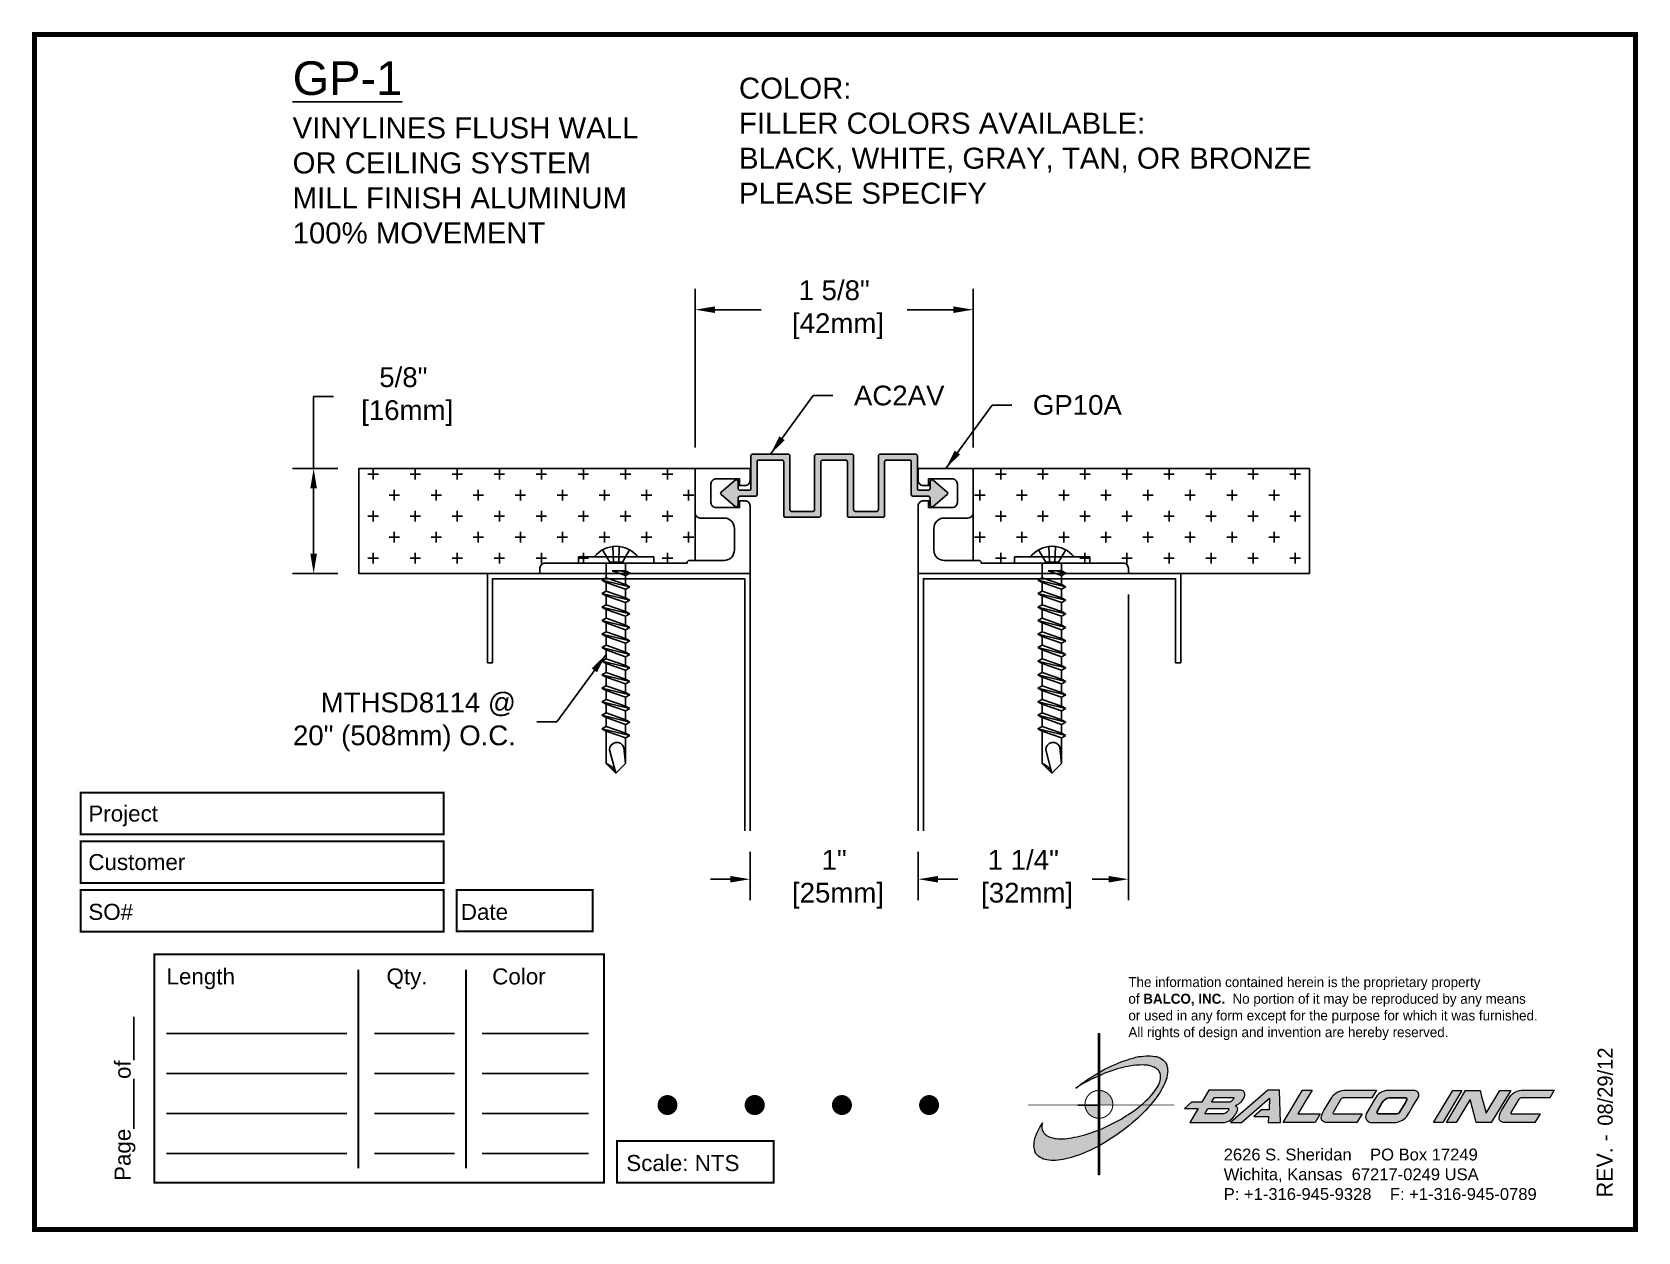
# Paper-space layout 'Layout 1' of a CAD drawing. Header units: inches. Extents: x 0 to 10, y 0 to 7.5.
# The model-space entities are those that its viewports show. They can reach past a viewport. Long polylines and large blocks are cut down to what shows.
import ezdxf

# ---------------------------------------------------------------- set-up
doc = ezdxf.new("R2010")
doc.units = ezdxf.units.IN
doc.header["$MEASUREMENT"] = 0
doc.linetypes.add('HIDDEN2', pattern=[0.1875, 0.125, -0.0625])
for name, color, linetype in [('Anchors', 4, 'Continuous'), ('Border', 7, 'Continuous'), ('Conditions', 1, 'Continuous'), ('Dimensions', 3, 'Continuous'), ('Fillers', 2, 'Continuous'), ('Metals', 7, 'Continuous'), ('Text', 2, 'Continuous')]:
    doc.layers.add(name, color=color, linetype=linetype)
doc.styles.add('ARIAL', font='arial.ttf')
doc.styles.add('Copyright', font='ERASDEMI.TTF')
doc.dimstyles.new('ARIAL', dxfattribs={"dimtxt": 0.1175, "dimasz": 0.1175, "dimexe": 0.125, "dimexo": 0.125, "dimgap": 0.125, "dimtad": 0, "dimtih": 1, "dimtoh": 1, "dimdec": 4, "dimzin": 0, "dimdsep": 46, "dimlunit": 4, "dimtxsty": 'ARIAL', "dimcen": 0.09, "dimadec": 0, "dimazin": 0, "dimtfac": 1, "dimtdec": 4, "dimtofl": 0, "dimtmove": 0, "dimatfit": 3, "dimfxl": 0, "dimfrac": 2, "dimtolj": 1, "dimtzin": 0, "dimarcsym": 0})

# ---------------------------------------------------------------- blocks, each defined once
blk = doc.blocks.new('ACADlogo')
h = blk.add_hatch(color=256)
h.paths.add_polyline_path([(-3.346, 1.223), (-3.351, 1.223), (-3.351, 0.979), (-3.346, 0.982)])
h.paths.add_polyline_path([(-3.346, 0.961), (-3.351, 0.959), (-3.351, 0.868), (-3.346, 0.868)])
h.paths.add_polyline_path([(-3.346, 0.777), (-3.351, 0.777), (-3.351, 0.699), (-3.351, 0.695), (-3.35, 0.695), (-3.346, 0.695)])
h.paths.add_polyline_path([(-3.346, 0.864), (-3.346, 0.868), (-3.35, 0.868), (-3.351, 0.868), (-3.351, 0.777), (-3.346, 0.777), (-3.346, 0.778), (-3.348, 0.778)])
h.paths.add_polyline_path([(-3.346, 0.524), (-3.351, 0.521), (-3.351, 0.342), (-3.346, 0.342)])
h.paths.add_polyline_path([(-3.346, 0.695), (-3.351, 0.695), (-3.351, 0.621), (-3.346, 0.623)])
h.paths.add_polyline_path([(-3.346, 0.623), (-3.351, 0.621), (-3.351, 0.521), (-3.346, 0.524)])
h.paths.add_polyline_path([(-3.346, 0.982), (-3.351, 0.979), (-3.351, 0.959), (-3.346, 0.961)])
h = blk.add_hatch(color=175)
h.paths.add_polyline_path([(-3.518, 0.573), (-3.534, 0.571), (-3.548, 0.569), (-3.562, 0.567), (-3.576, 0.567), (-3.589, 0.566), (-3.602, 0.567), (-3.614, 0.568), (-3.625, 0.569), (-3.636, 0.572), (-3.646, 0.574), (-3.656, 0.577), (-3.664, 0.581), (-3.673, 0.585), (-3.679, 0.589), (-3.685, 0.595), (-3.688, 0.598), (-3.691, 0.6), (-3.695, 0.607), (-3.699, 0.614), (-3.703, 0.621), (-3.704, 0.626), (-3.705, 0.631), (-3.706, 0.637), (-3.706, 0.642), (-3.705, 0.648), (-3.705, 0.653), (-3.703, 0.659), (-3.702, 0.665), (-3.71, 0.652), (-3.717, 0.639), (-3.725, 0.626), (-3.731, 0.613), (-3.737, 0.601), (-3.741, 0.589), (-3.746, 0.577), (-3.749, 0.566), (-3.751, 0.555), (-3.753, 0.544), (-3.754, 0.538), (-3.754, 0.533), (-3.755, 0.523), (-3.754, 0.513), (-3.753, 0.508), (-3.752, 0.503), (-3.75, 0.494), (-3.748, 0.486), (-3.743, 0.477), (-3.74, 0.473), (-3.738, 0.469), (-3.734, 0.465), (-3.73, 0.461), (-3.723, 0.455), (-3.715, 0.449), (-3.706, 0.445), (-3.695, 0.44), (-3.685, 0.437), (-3.674, 0.434), (-3.661, 0.432), (-3.648, 0.431), (-3.634, 0.431), (-3.62, 0.431), (-3.604, 0.433), (-3.588, 0.435), (-3.572, 0.438), (-3.556, 0.441), (-3.538, 0.445), (-3.52, 0.449), (-3.503, 0.456), (-3.483, 0.461), (-3.464, 0.469), (-3.445, 0.477), (-3.426, 0.485), (-3.406, 0.494), (-3.385, 0.503), (-3.364, 0.514), (-3.351, 0.521), (-3.351, 0.621), (-3.364, 0.616), (-3.382, 0.609), (-3.4, 0.603), (-3.418, 0.598), (-3.436, 0.592), (-3.453, 0.587), (-3.47, 0.583), (-3.486, 0.579), (-3.503, 0.576)])
h.paths.add_polyline_path([(-3.215, 0.687), (-3.251, 0.667), (-3.289, 0.649), (-3.327, 0.631), (-3.345, 0.623), (-3.346, 0.623), (-3.346, 0.524), (-3.343, 0.525), (-3.323, 0.537), (-3.302, 0.549), (-3.28, 0.563), (-3.259, 0.577), (-3.238, 0.59), (-3.218, 0.605), (-3.198, 0.62), (-3.179, 0.635), (-3.16, 0.65), (-3.141, 0.665), (-3.123, 0.681), (-3.106, 0.696), (-3.089, 0.712), (-3.074, 0.727), (-3.058, 0.743), (-3.043, 0.759), (-3.03, 0.775), (-3.028, 0.777), (-3.085, 0.777), (-3.091, 0.772), (-3.105, 0.761), (-3.118, 0.75), (-3.134, 0.739), (-3.149, 0.729), (-3.165, 0.718), (-3.182, 0.707), (-3.198, 0.697)])
h.paths.add_polyline_path([(-2.921, 1.009), (-2.922, 1.015), (-2.924, 1.02), (-2.926, 1.029), (-2.931, 1.038), (-2.934, 1.043), (-2.936, 1.047), (-2.94, 1.05), (-2.943, 1.054), (-2.951, 1.06), (-2.959, 1.066), (-2.968, 1.071), (-2.978, 1.075), (-2.989, 1.079), (-3, 1.081), (-3.013, 1.083), (-3.026, 1.084), (-3.04, 1.084), (-3.054, 1.084), (-3.07, 1.083), (-3.085, 1.081), (-3.102, 1.079), (-3.118, 1.075), (-3.136, 1.07), (-3.153, 1.066), (-3.171, 1.06), (-3.191, 1.054), (-3.21, 1.047), (-3.229, 1.039), (-3.248, 1.031), (-3.268, 1.022), (-3.289, 1.012), (-3.31, 1.002), (-3.33, 0.991), (-3.346, 0.982), (-3.346, 0.961), (-3.342, 0.962), (-3.323, 0.971), (-3.305, 0.978), (-3.287, 0.984), (-3.268, 0.991), (-3.251, 0.996), (-3.234, 1.002), (-3.216, 1.007), (-3.199, 1.011), (-3.182, 1.015), (-3.167, 1.018), (-3.15, 1.021), (-3.136, 1.023), (-3.121, 1.025), (-3.107, 1.026), (-3.093, 1.026), (-3.079, 1.027), (-3.067, 1.026), (-3.054, 1.026), (-3.043, 1.025), (-3.032, 1.022), (-3.022, 1.02), (-3.013, 1.016), (-3.004, 1.013), (-2.997, 1.009), (-2.989, 1.005), (-2.983, 0.999), (-2.98, 0.996), (-2.978, 0.994), (-2.973, 0.987), (-2.969, 0.981), (-2.967, 0.973), (-2.965, 0.965), (-2.964, 0.957), (-2.964, 0.949), (-2.964, 0.944), (-2.965, 0.94), (-2.967, 0.93), (-2.969, 0.921), (-2.973, 0.911), (-2.978, 0.901), (-2.983, 0.891), (-2.989, 0.881), (-2.996, 0.871), (-3.004, 0.86), (-3.012, 0.849), (-3.021, 0.838), (-3.032, 0.827), (-3.042, 0.816), (-3.053, 0.805), (-3.065, 0.794), (-3.077, 0.783), (-3.085, 0.777), (-3.028, 0.777), (-3.016, 0.791), (-3.004, 0.806), (-2.992, 0.822), (-2.981, 0.837), (-2.971, 0.852), (-2.962, 0.866), (-2.954, 0.882), (-2.946, 0.896), (-2.939, 0.91), (-2.934, 0.924), (-2.929, 0.938), (-2.926, 0.944), (-2.925, 0.951), (-2.922, 0.963), (-2.92, 0.975), (-2.92, 0.982), (-2.919, 0.987), (-2.92, 0.999), (-2.92, 1.005)])
h.paths.add_polyline_path([(-3.372, 0.966), (-3.393, 0.953), (-3.415, 0.94), (-3.435, 0.925), (-3.455, 0.911), (-3.475, 0.897), (-3.494, 0.882), (-3.468, 0.898), (-3.439, 0.915), (-3.41, 0.93), (-3.396, 0.938), (-3.38, 0.945), (-3.351, 0.959), (-3.351, 0.979)])
h = blk.add_hatch(color=256)
h.paths.add_polyline_path([(-3.268, 0.814), (-3.27, 0.819), (-3.273, 0.824), (-3.276, 0.828), (-3.279, 0.833), (-3.282, 0.837), (-3.286, 0.841), (-3.29, 0.845), (-3.294, 0.849), (-3.298, 0.852), (-3.303, 0.855), (-3.308, 0.858), (-3.313, 0.86), (-3.318, 0.863), (-3.323, 0.864), (-3.328, 0.866), (-3.334, 0.867), (-3.339, 0.868), (-3.345, 0.868), (-3.346, 0.868), (-3.346, 0.777), (-3.335, 0.777), (-3.262, 0.777), (-3.262, 0.781), (-3.262, 0.787), (-3.263, 0.792), (-3.264, 0.798), (-3.265, 0.803), (-3.266, 0.808)])
h.paths.add_polyline_path([(-3.351, 0.777), (-3.436, 0.777), (-3.435, 0.773), (-3.435, 0.768), (-3.434, 0.762), (-3.432, 0.757), (-3.431, 0.752), (-3.428, 0.747), (-3.426, 0.742), (-3.423, 0.737), (-3.42, 0.732), (-3.417, 0.728), (-3.414, 0.723), (-3.41, 0.719), (-3.406, 0.716), (-3.401, 0.712), (-3.397, 0.709), (-3.392, 0.706), (-3.387, 0.704), (-3.382, 0.701), (-3.377, 0.699), (-3.372, 0.698), (-3.367, 0.696), (-3.361, 0.695), (-3.356, 0.695), (-3.351, 0.695)])
h.paths.add_polyline_path([(-3.346, 0.868), (-3.35, 0.868), (-3.351, 0.868), (-3.351, 0.777), (-3.346, 0.777)])
h = blk.add_hatch(color=256)
h.paths.add_polyline_path([(-2.438, 0.844, 0.412988), (-2.461, 0.869), (-2.663, 0.869), (-2.707, 0.794), (-2.771, 0.794), (-2.815, 0.755), (-2.73, 0.755), (-2.781, 0.668), (-2.563, 0.668, 0.107996), (-2.538, 0.677, 0.108939), (-2.494, 0.724, 0.080345), (-2.483, 0.745, 0.419497), (-2.499, 0.773, 0.149928), (-2.447, 0.815, 0.134283)])
h.paths.add_polyline_path([(-2.507, 0.821, -0.209012), (-2.532, 0.794), (-2.538, 0.794), (-2.646, 0.794), (-2.627, 0.825), (-2.51, 0.825, -0.56619)], flags=16)
h.paths.add_polyline_path([(-2.538, 0.75, -0.241309), (-2.569, 0.722), (-2.688, 0.722), (-2.669, 0.755), (-2.541, 0.755, -0.56619)], flags=16)
for points in [[(-2.285, 0.819), (-2.287, 0.748), (-2.335, 0.748), (-2.383, 0.705), (-2.29, 0.705), (-2.292, 0.668), (-2.215, 0.668), (-2.221, 0.869), (-2.295, 0.869), (-2.527, 0.668), (-2.458, 0.668)], [(-2.018, 0.869), (-2.079, 0.869), (-2.198, 0.668), (-2, 0.668), (-1.968, 0.722), (-2.107, 0.722), (-2.085, 0.759), (-2.064, 0.794)], [(-1.617, 0.869), (-1.807, 0.869, 0.270182), (-1.896, 0.825), (-1.946, 0.742, 0.109019), (-1.961, 0.695, 0.340665), (-1.945, 0.672, 0.129907), (-1.923, 0.668), (-1.738, 0.668), (-1.706, 0.722), (-1.878, 0.722), (-1.882, 0.722, -0.601242), (-1.887, 0.731), (-1.838, 0.813, -0.253048), (-1.821, 0.823), (-1.645, 0.823)], [(-1.083, 0.867), (-1.14, 0.867), (-1.261, 0.667), (-1.26, 0.667), (-1.202, 0.667)], [(-0.96, 0.83), (-0.969, 0.867), (-1.061, 0.867), (-1.179, 0.667), (-1.12, 0.667), (-1.031, 0.812), (-0.995, 0.667), (-0.9, 0.667), (-0.778, 0.867), (-0.846, 0.867), (-0.931, 0.727), (-0.951, 0.795)], [(-0.507, 0.869), (-0.697, 0.869, 0.270182), (-0.786, 0.825), (-0.836, 0.742, 0.109019), (-0.85, 0.695, 0.340665), (-0.835, 0.672, 0.129907), (-0.812, 0.668), (-0.628, 0.668), (-0.595, 0.722), (-0.768, 0.722), (-0.772, 0.722, -0.601242), (-0.777, 0.731), (-0.728, 0.813, -0.253048), (-0.71, 0.823), (-0.534, 0.823)], [(-3.346, 0.623), (-3.351, 0.621), (-3.351, 0.521), (-3.346, 0.524)]]:
    blk.add_hatch(color=256).paths.add_polyline_path(points)
h = blk.add_hatch(color=256)
h.paths.add_polyline_path([(-1.377, 0.868), (-1.383, 0.868), (-1.383, 0.868), (-1.44, 0.868), (-1.492, 0.868), (-1.541, 0.868, 0.297712), (-1.628, 0.811), (-1.68, 0.723, 0.585116), (-1.646, 0.668), (-1.506, 0.668, 0.210586), (-1.429, 0.703), (-1.415, 0.726), (-1.389, 0.769), (-1.352, 0.831, 0.4352)])
h.paths.add_polyline_path([(-1.437, 0.823, -0.603783), (-1.428, 0.805), (-1.431, 0.801), (-1.434, 0.796), (-1.438, 0.789), (-1.474, 0.728, -0.229001), (-1.489, 0.722), (-1.494, 0.722), (-1.501, 0.722), (-1.597, 0.722), (-1.604, 0.722, -0.492401), (-1.613, 0.734), (-1.601, 0.757), (-1.591, 0.775), (-1.582, 0.791, -0.238368), (-1.535, 0.823)], flags=16)
for q in [(-3.48, 0.777), (-3.351, 0.642)]:
    blk.add_line((-3.351, 0.777), q)
at = {"color": 7, "lineweight": 0}
for points in [[(-3.351, 1.223), (-3.346, 1.223), (-3.346, 0.342), (-3.351, 0.342), (-3.351, 1.223)], [(-2.292, 0.668), (-2.215, 0.668), (-2.221, 0.869), (-2.295, 0.869), (-2.527, 0.668), (-2.458, 0.668), (-2.285, 0.819), (-2.287, 0.748), (-2.286, 0.748), (-2.335, 0.748), (-2.383, 0.705), (-2.29, 0.705), (-2.292, 0.668), (-2.292, 0.668)], [(-2.198, 0.668), (-2.079, 0.869), (-2.018, 0.869), (-2.064, 0.794), (-2.085, 0.759), (-2.107, 0.722), (-1.968, 0.722), (-2, 0.668), (-2.198, 0.668), (-2.198, 0.668)], [(-1.383, 0.868), (-1.383, 0.868)], [(-1.261, 0.667), (-1.14, 0.867), (-1.083, 0.867), (-1.202, 0.667), (-1.26, 0.667), (-1.261, 0.667), (-1.261, 0.667)], [(-0.9, 0.667), (-0.995, 0.667), (-1.031, 0.812), (-1.12, 0.667), (-1.179, 0.667), (-1.061, 0.867), (-0.969, 0.867), (-0.96, 0.83), (-0.951, 0.795), (-0.931, 0.727), (-0.846, 0.867), (-0.778, 0.867), (-0.9, 0.667), (-0.9, 0.667)]]:
    blk.add_lwpolyline(points, dxfattribs=at)
at = {"color": 175, "lineweight": 0}
blk.add_lwpolyline([(-2.926, 1.029), (-2.924, 1.02), (-2.922, 1.015), (-2.921, 1.009), (-2.92, 1.005), (-2.92, 0.999), (-2.919, 0.987), (-2.92, 0.982), (-2.92, 0.975), (-2.922, 0.963), (-2.925, 0.951), (-2.926, 0.944), (-2.929, 0.938), (-2.934, 0.924), (-2.939, 0.91), (-2.946, 0.896), (-2.954, 0.882), (-2.962, 0.866), (-2.971, 0.852), (-2.981, 0.837), (-2.992, 0.822), (-3.004, 0.806), (-3.016, 0.791), (-3.03, 0.775), (-3.043, 0.759), (-3.058, 0.743), (-3.074, 0.727), (-3.089, 0.712), (-3.106, 0.696), (-3.123, 0.681), (-3.141, 0.665), (-3.16, 0.65), (-3.179, 0.635), (-3.198, 0.62), (-3.218, 0.605), (-3.238, 0.59), (-3.259, 0.577), (-3.28, 0.563), (-3.302, 0.549), (-3.323, 0.537), (-3.343, 0.525), (-3.364, 0.514), (-3.385, 0.503), (-3.406, 0.494), (-3.426, 0.485), (-3.445, 0.477), (-3.464, 0.469), (-3.483, 0.461), (-3.503, 0.456), (-3.52, 0.449), (-3.538, 0.445), (-3.556, 0.441), (-3.572, 0.438), (-3.588, 0.435), (-3.604, 0.433), (-3.62, 0.431), (-3.634, 0.431), (-3.648, 0.431), (-3.661, 0.432), (-3.674, 0.434), (-3.685, 0.437), (-3.695, 0.44), (-3.706, 0.445), (-3.715, 0.449), (-3.723, 0.455), (-3.73, 0.461), (-3.734, 0.465), (-3.738, 0.469), (-3.74, 0.473), (-3.743, 0.477), (-3.748, 0.486), (-3.75, 0.494), (-3.752, 0.503), (-3.753, 0.508), (-3.754, 0.513), (-3.755, 0.523), (-3.754, 0.533), (-3.754, 0.538), (-3.753, 0.544), (-3.751, 0.555), (-3.749, 0.566), (-3.746, 0.577), (-3.741, 0.589), (-3.737, 0.601), (-3.731, 0.613), (-3.725, 0.626), (-3.717, 0.639), (-3.71, 0.652), (-3.702, 0.665), (-3.703, 0.659), (-3.705, 0.653), (-3.705, 0.648), (-3.706, 0.642), (-3.706, 0.637), (-3.705, 0.631), (-3.704, 0.626), (-3.703, 0.621), (-3.699, 0.614), (-3.695, 0.607), (-3.691, 0.6), (-3.688, 0.598), (-3.685, 0.595), (-3.679, 0.589), (-3.673, 0.585), (-3.664, 0.581), (-3.656, 0.577), (-3.646, 0.574), (-3.636, 0.572), (-3.625, 0.569), (-3.614, 0.568), (-3.602, 0.567), (-3.589, 0.566), (-3.576, 0.567), (-3.562, 0.567), (-3.548, 0.569), (-3.534, 0.571), (-3.518, 0.573), (-3.503, 0.576), (-3.486, 0.579), (-3.47, 0.583), (-3.453, 0.587), (-3.436, 0.592), (-3.418, 0.598), (-3.4, 0.603), (-3.382, 0.609), (-3.364, 0.616), (-3.345, 0.623), (-3.327, 0.631), (-3.289, 0.649), (-3.251, 0.667), (-3.215, 0.687), (-3.198, 0.697), (-3.182, 0.707), (-3.165, 0.718), (-3.149, 0.729), (-3.134, 0.739), (-3.118, 0.75), (-3.105, 0.761), (-3.091, 0.772), (-3.077, 0.783), (-3.065, 0.794), (-3.053, 0.805), (-3.042, 0.816), (-3.032, 0.827), (-3.021, 0.838), (-3.012, 0.849), (-3.004, 0.86), (-2.996, 0.871), (-2.989, 0.881), (-2.983, 0.891), (-2.978, 0.901), (-2.973, 0.911), (-2.969, 0.921), (-2.967, 0.93), (-2.965, 0.94), (-2.964, 0.944), (-2.964, 0.949), (-2.964, 0.957), (-2.965, 0.965), (-2.967, 0.973), (-2.969, 0.981), (-2.973, 0.987), (-2.978, 0.994), (-2.98, 0.996), (-2.983, 0.999), (-2.989, 1.005), (-2.997, 1.009), (-3.004, 1.013), (-3.013, 1.016), (-3.022, 1.02), (-3.032, 1.022), (-3.043, 1.025), (-3.054, 1.026), (-3.067, 1.026), (-3.079, 1.027), (-3.093, 1.026), (-3.107, 1.026), (-3.121, 1.025), (-3.136, 1.023), (-3.15, 1.021), (-3.167, 1.018), (-3.182, 1.015), (-3.199, 1.011), (-3.216, 1.007), (-3.234, 1.002), (-3.251, 0.996), (-3.268, 0.991), (-3.287, 0.984), (-3.305, 0.978), (-3.323, 0.971), (-3.342, 0.962), (-3.38, 0.945), (-3.396, 0.938), (-3.41, 0.93), (-3.439, 0.915), (-3.468, 0.898), (-3.494, 0.882), (-3.475, 0.897), (-3.455, 0.911), (-3.435, 0.925), (-3.415, 0.94), (-3.393, 0.953), (-3.372, 0.966), (-3.351, 0.979), (-3.33, 0.991), (-3.31, 1.002), (-3.289, 1.012), (-3.268, 1.022), (-3.248, 1.031), (-3.229, 1.039), (-3.21, 1.047), (-3.191, 1.054), (-3.171, 1.06), (-3.153, 1.066), (-3.136, 1.07), (-3.118, 1.075), (-3.102, 1.079), (-3.085, 1.081), (-3.07, 1.083), (-3.054, 1.084), (-3.04, 1.084), (-3.026, 1.084), (-3.013, 1.083), (-3, 1.081), (-2.989, 1.079), (-2.978, 1.075), (-2.968, 1.071), (-2.959, 1.066), (-2.951, 1.06), (-2.943, 1.054), (-2.94, 1.05), (-2.936, 1.047), (-2.934, 1.043), (-2.931, 1.038), (-2.926, 1.029), (-2.926, 1.029)], dxfattribs=at)
at = {"color": 7, "lineweight": 0, "const_width": 0.0064}
blk.add_lwpolyline([(-3.262, 0.781), (-3.262, 0.787), (-3.263, 0.792), (-3.264, 0.798), (-3.265, 0.803), (-3.266, 0.808), (-3.268, 0.814), (-3.27, 0.819), (-3.273, 0.824), (-3.276, 0.828), (-3.279, 0.833), (-3.282, 0.837), (-3.286, 0.841), (-3.29, 0.845), (-3.294, 0.849), (-3.298, 0.852), (-3.303, 0.855), (-3.308, 0.858), (-3.313, 0.86), (-3.318, 0.863), (-3.323, 0.864), (-3.328, 0.866), (-3.334, 0.867), (-3.339, 0.868), (-3.345, 0.868), (-3.35, 0.868), (-3.356, 0.868), (-3.361, 0.867), (-3.367, 0.866), (-3.372, 0.865), (-3.377, 0.863), (-3.382, 0.862), (-3.387, 0.859), (-3.392, 0.857), (-3.397, 0.854), (-3.401, 0.851), (-3.406, 0.847), (-3.41, 0.843), (-3.414, 0.839), (-3.417, 0.835), (-3.42, 0.831), (-3.423, 0.826), (-3.426, 0.821), (-3.428, 0.816), (-3.431, 0.811), (-3.432, 0.806), (-3.434, 0.801), (-3.435, 0.795), (-3.435, 0.79), (-3.436, 0.784), (-3.436, 0.779), (-3.435, 0.773), (-3.435, 0.768), (-3.434, 0.762), (-3.432, 0.757), (-3.431, 0.752), (-3.428, 0.747), (-3.426, 0.742), (-3.423, 0.737), (-3.42, 0.732), (-3.417, 0.728), (-3.414, 0.723), (-3.41, 0.719), (-3.406, 0.716), (-3.401, 0.712), (-3.397, 0.709), (-3.392, 0.706), (-3.387, 0.704), (-3.382, 0.701), (-3.377, 0.699), (-3.372, 0.698), (-3.367, 0.696), (-3.361, 0.695), (-3.356, 0.695), (-3.35, 0.695), (-3.345, 0.695), (-3.339, 0.695), (-3.334, 0.696), (-3.328, 0.697), (-3.323, 0.698), (-3.318, 0.7), (-3.313, 0.702), (-3.308, 0.705), (-3.303, 0.708), (-3.298, 0.711), (-3.294, 0.714), (-3.29, 0.718), (-3.286, 0.721), (-3.282, 0.726), (-3.279, 0.73), (-3.276, 0.734), (-3.273, 0.739), (-3.27, 0.744), (-3.268, 0.749), (-3.266, 0.754), (-3.265, 0.76), (-3.264, 0.765), (-3.263, 0.77), (-3.262, 0.776), (-3.262, 0.781)], dxfattribs=at)
at = {"color": 7, "lineweight": 0}
for points in [[(-2.447, 0.815, 0.130368), (-2.438, 0.843, 0.448367), (-2.463, 0.869), (-2.663, 0.869), (-2.707, 0.794), (-2.771, 0.794), (-2.815, 0.755), (-2.73, 0.755), (-2.781, 0.668), (-2.563, 0.668, 0.107996), (-2.538, 0.677, 0.108939), (-2.494, 0.724, 0.077395), (-2.484, 0.744, 0.430878), (-2.499, 0.773, 0.149928)], [(-2.507, 0.821, -0.209012), (-2.532, 0.794), (-2.538, 0.794), (-2.646, 0.794), (-2.627, 0.825), (-2.512, 0.825), (-2.509, 0.825, -0.531288)], [(-1.838, 0.813), (-1.887, 0.731, 0.587385), (-1.882, 0.722), (-1.878, 0.722), (-1.706, 0.722), (-1.738, 0.668), (-1.923, 0.668, -0.129907), (-1.945, 0.672, -0.349839), (-1.961, 0.696, -0.107341), (-1.946, 0.742), (-1.896, 0.825, -0.270182), (-1.807, 0.869), (-1.617, 0.869), (-1.645, 0.823), (-1.821, 0.823, 0.252436)], [(-1.68, 0.723, 0.585116), (-1.646, 0.668), (-1.506, 0.668, 0.210586), (-1.429, 0.703), (-1.415, 0.726), (-1.389, 0.769), (-1.352, 0.831, 0.4352), (-1.377, 0.868), (-1.383, 0.868), (-1.383, 0.868), (-1.44, 0.868), (-1.492, 0.868), (-1.541, 0.868, 0.297712), (-1.628, 0.811)], [(-0.728, 0.813), (-0.777, 0.731, 0.587385), (-0.772, 0.722), (-0.768, 0.722), (-0.595, 0.722), (-0.628, 0.668), (-0.812, 0.668, -0.129907), (-0.835, 0.672, -0.349839), (-0.85, 0.696, -0.107341), (-0.836, 0.742), (-0.786, 0.825, -0.270182), (-0.697, 0.869), (-0.507, 0.869), (-0.534, 0.823), (-0.71, 0.823, 0.252436)], [(-2.569, 0.722), (-2.688, 0.722), (-2.669, 0.755), (-2.543, 0.755), (-2.54, 0.755, -0.531288), (-2.538, 0.75, -0.241309)]]:
    blk.add_lwpolyline(points, format="xyb", close=True, dxfattribs=at)
blk.add_lwpolyline([(-1.437, 0.823), (-1.535, 0.823, 0.238368), (-1.582, 0.791), (-1.591, 0.775), (-1.601, 0.757), (-1.613, 0.734, 0.490298), (-1.604, 0.722), (-1.597, 0.722), (-1.501, 0.722), (-1.494, 0.722), (-1.489, 0.722, 0.229001), (-1.474, 0.728), (-1.438, 0.789), (-1.434, 0.796), (-1.431, 0.801), (-1.428, 0.805, 0.603783)], format="xyb", close=True)
blk.add_lwpolyline([(-2.879, 0.777, 0.00455, 0.00455, 0), (-3.791, 0.777, 0.00183, 0.00183, 0), (-3.791, 0.777, 0.00183, 0.00183, 0)], format="xyseb", dxfattribs=at)
blk = doc.blocks.new('REV')
at = {"style": 'Copyright'}
blk.add_text('REV. -', height=0.1, rotation=90, dxfattribs=at).set_placement((-0.142, 0.201))
at = {"style": 'Copyright', "flags": 4}
blk.add_attdef('REVISIONDATE', (-0.142, 0.648), '', height=0.0938, rotation=90, dxfattribs=at)
blk = doc.blocks.new('*D0')
at = {"layer": 'Defpoints', "color": 0}
for p in [(5.7897, 3.6272), (6.7897, 3.6272), (6.7897, 3.3399)]:
    blk.add_point(p, dxfattribs=at)
at = {"layer": 'Dimensions', "color": 0, "lineweight": -2}
for p, q in [((5.7897, 3.5022), (5.7897, 3.2149)), ((6.7897, 3.5022), (6.7897, 3.2149)), ((5.6722, 3.3399), (5.5547, 3.3399)), ((6.9072, 3.3399), (7.0247, 3.3399))]:
    blk.add_line(p, q, dxfattribs=at)
at = {"layer": 'Dimensions', "color": 0}
for points in [[(5.6722, 3.3595), (5.6722, 3.3203), (5.7897, 3.3399)], [(6.9072, 3.3595), (6.9072, 3.3203), (6.7897, 3.3399)]]:
    blk.add_solid(points, dxfattribs=at)
at = {"layer": 'Dimensions', "color": 0, "insert": (6.2897, 3.3399), "char_height": 0.1175, "attachment_point": 5, "style": 'ARIAL'}
blk.add_mtext('\\A1;1"\\P [25mm]', dxfattribs=at)
blk = doc.blocks.new('*D1')
at = {"layer": 'Defpoints', "color": 0}
for p in [(3.1937, 5.7835), (3.4627, 5.7835), (3.4627, 5.1585)]:
    blk.add_point(p, dxfattribs=at)
at = {"layer": 'Dimensions', "color": 0, "lineweight": -2}
for p, q in [((3.1937, 5.7835), (3.1937, 6.2109)), ((3.1937, 6.2109), (3.3112, 6.2109)), ((3.3377, 5.7835), (3.0687, 5.7835)), ((3.1937, 5.276), (3.1937, 5.666)), ((3.3377, 5.1585), (3.0687, 5.1585))]:
    blk.add_line(p, q, dxfattribs=at)
at = {"layer": 'Dimensions', "color": 0}
for points in [[(3.1741, 5.666), (3.2133, 5.666), (3.1937, 5.7835)], [(3.1741, 5.276), (3.2133, 5.276), (3.1937, 5.1585)]]:
    blk.add_solid(points, dxfattribs=at)
at = {"layer": 'Dimensions', "color": 0, "insert": (3.7273, 6.2109), "char_height": 0.1175, "attachment_point": 5, "style": 'ARIAL'}
blk.add_mtext('\\A1;5/8"\\P [16mm]', dxfattribs=at)
blk = doc.blocks.new('MTLSTD')
at = {"layer": 'Conditions'}
for points in [[(5.1822, 2.8099), (5.1822, 4.3412), (3.6197, 4.3412), (3.6197, 3.8099)], [(5.1509, 2.8099), (5.1509, 4.3099), (3.6509, 4.3099), (3.6509, 3.8099)], [(3.6509, 3.8099), (3.6197, 3.8099)]]:
    blk.add_lwpolyline(points, dxfattribs=at)
blk = doc.blocks.new('*D3')
at = {"layer": 'Defpoints', "color": 0}
for p in [(7.1167, 6.728), (5.4627, 5.7835), (7.1167, 5.7835)]:
    blk.add_point(p, dxfattribs=at)
at = {"layer": 'Dimensions', "color": 0, "lineweight": -2}
for p, q in [((5.4627, 5.9085), (5.4627, 6.853)), ((7.1167, 5.9085), (7.1167, 6.853)), ((5.5802, 6.728), (5.8563, 6.728)), ((6.9992, 6.728), (6.723, 6.728))]:
    blk.add_line(p, q, dxfattribs=at)
at = {"layer": 'Dimensions', "color": 0}
for points in [[(5.5802, 6.7475), (5.5802, 6.7084), (5.4627, 6.728)], [(6.9992, 6.7475), (6.9992, 6.7084), (7.1167, 6.728)]]:
    blk.add_solid(points, dxfattribs=at)
at = {"layer": 'Dimensions', "color": 0, "insert": (6.2897, 6.728), "char_height": 0.1175, "attachment_point": 5, "style": 'ARIAL'}
blk.add_mtext('\\A1;1 5/8"\\P [42mm]', dxfattribs=at)
blk = doc.blocks.new('gp10')
blk.add_lwpolyline([(-0.1114, 0.4395, -0.414214), (-0.0804, 0.4085), (-0.0804, 0.2995, -0.414214), (-0.1114, 0.2685), (-0.2514, 0.2685), (-0.2514, 0.3095), (-0.2824, 0.3095, 0.414214), (-0.3134, 0.2785), (-0.3134, -0.1235), (0.9366, -0.1235), (0.9366, -0.0925, 0.414214), (0.9056, -0.0615), (0.0616, -0.0615), (0.0616, -0.0605, 0.414214), (0.0466, -0.0455), (-0.1584, -0.0455, -0.414214), (-0.2204, 0.0165), (-0.2204, 0.1445, -0.414214), (-0.1584, 0.2065), (-0.0174, 0.2065, 0.414214), (0.0136, 0.2375), (0.0136, 0.5015), (-0.3134, 0.5015), (-0.3134, 0.4305, 0.414214), (-0.2824, 0.3995), (-0.2514, 0.3995), (-0.2514, 0.4395)], format="xyb", close=True)
blk = doc.blocks.new('*D5')
at = {"layer": 'Defpoints', "color": 0}
for p in [(8.0397, 5.1585), (6.7897, 3.6272), (8.0397, 3.3399)]:
    blk.add_point(p, dxfattribs=at)
at = {"layer": 'Dimensions', "color": 0, "lineweight": -2}
for p, q in [((8.0397, 5.0335), (8.0397, 3.2149)), ((6.7897, 3.5022), (6.7897, 3.2149)), ((6.9072, 3.3399), (7.0041, 3.3399)), ((7.9222, 3.3399), (7.8252, 3.3399))]:
    blk.add_line(p, q, dxfattribs=at)
at = {"layer": 'Dimensions', "color": 0}
for points in [[(6.9072, 3.3595), (6.9072, 3.3203), (6.7897, 3.3399)], [(7.9222, 3.3595), (7.9222, 3.3203), (8.0397, 3.3399)]]:
    blk.add_solid(points, dxfattribs=at)
at = {"layer": 'Dimensions', "color": 0, "insert": (7.4147, 3.3399), "char_height": 0.1175, "attachment_point": 5, "style": 'ARIAL'}
blk.add_mtext('\\A1;1 1/4"\\P [32mm]', dxfattribs=at)
blk = doc.blocks.new('AC2AV')
blk.add_hatch(color=256).paths.add_polyline_path([(0.1104, 0.33, -0.414214), (0.1204, 0.34), (0.2409, 0.34, -0.414214), (0.2509, 0.33), (0.2509, 0.01, 0.414214), (0.2609, 0), (0.4616, 0, 0.414214), (0.4716, 0.01), (0.4716, 0.205, -0.414214), (0.4816, 0.215), (0.5336, 0.215, -0.414214), (0.5436, 0.205), (0.5436, 0.1621, 0.645559), (0.5602, 0.1546), (0.6401, 0.225, 0.451743), (0.6401, 0.24), (0.5602, 0.3104, 0.645559), (0.5436, 0.3029), (0.5436, 0.26, -0.414214), (0.5336, 0.25), (0.4466, 0.25, 0.414214), (0.4366, 0.24), (0.4366, 0.045, -0.414214), (0.4266, 0.035), (0.2959, 0.035, -0.414214), (0.2859, 0.045), (0.2859, 0.365, 0.414214), (0.2759, 0.375), (0.0854, 0.375, 0.414214), (0.0754, 0.365), (0.0754, 0.045, -0.414214), (0.0654, 0.035), (-0.0654, 0.035, -0.414214), (-0.0754, 0.045), (-0.0754, 0.365, 0.414214), (-0.0854, 0.375), (-0.2759, 0.375, 0.414214), (-0.2859, 0.365), (-0.2859, 0.045, -0.414214), (-0.2959, 0.035), (-0.4266, 0.035, -0.414214), (-0.4366, 0.045), (-0.4366, 0.24, 0.414214), (-0.4466, 0.25), (-0.5336, 0.25, -0.414214), (-0.5436, 0.26), (-0.5436, 0.3029, 0.645559), (-0.5602, 0.3104), (-0.6401, 0.24, 0.451743), (-0.6401, 0.225), (-0.5602, 0.1546, 0.645559), (-0.5436, 0.1621), (-0.5436, 0.205, -0.414214), (-0.5336, 0.215), (-0.4816, 0.215, -0.414214), (-0.4716, 0.205), (-0.4716, 0.01, 0.414214), (-0.4616, 0), (-0.2609, 0, 0.414214), (-0.2509, 0.01), (-0.2509, 0.33, -0.414214), (-0.2409, 0.34), (-0.1204, 0.34, -0.414214), (-0.1104, 0.33), (-0.1104, 0.01, 0.414214), (-0.1004, 0), (0.1004, 0, 0.414214), (0.1104, 0.01)])
at = {"color": 7, "linetype": 'Continuous'}
blk.add_lwpolyline([(-0.0654, 0.035, -0.414214), (-0.0754, 0.045), (-0.0754, 0.365, 0.414214), (-0.0854, 0.375), (-0.2759, 0.375, 0.414214), (-0.2859, 0.365), (-0.2859, 0.045, -0.414214), (-0.2959, 0.035), (-0.4266, 0.035, -0.414214), (-0.4366, 0.045), (-0.4366, 0.24, 0.414214), (-0.4466, 0.25), (-0.5336, 0.25, -0.414214), (-0.5436, 0.26), (-0.5436, 0.3029, 0.645559), (-0.5602, 0.3104), (-0.6401, 0.24, 0.451743), (-0.6401, 0.225), (-0.5602, 0.1546, 0.645559), (-0.5436, 0.1621), (-0.5436, 0.205, -0.414214), (-0.5336, 0.215), (-0.4816, 0.215, -0.414214), (-0.4716, 0.205), (-0.4716, 0.01, 0.414214), (-0.4616, 0), (-0.2609, 0, 0.414214), (-0.2509, 0.01), (-0.2509, 0.33, -0.414214), (-0.2409, 0.34), (-0.1204, 0.34, -0.414214), (-0.1104, 0.33), (-0.1104, 0.01, 0.414214), (-0.1004, 0), (0.1004, 0, 0.414214), (0.1104, 0.01), (0.1104, 0.33, -0.414214), (0.1204, 0.34), (0.2409, 0.34, -0.414214), (0.2509, 0.33), (0.2509, 0.01, 0.414214), (0.2609, 0), (0.4616, 0, 0.414214), (0.4716, 0.01), (0.4716, 0.205, -0.414214), (0.4816, 0.215), (0.5336, 0.215, -0.414214), (0.5436, 0.205), (0.5436, 0.1621, 0.645559), (0.5602, 0.1546), (0.6401, 0.225, 0.451743), (0.6401, 0.24), (0.5602, 0.3104, 0.645559), (0.5436, 0.3029), (0.5436, 0.26, -0.414214), (0.5336, 0.25), (0.4466, 0.25, 0.414214), (0.4366, 0.24), (0.4366, 0.045, -0.414214), (0.4266, 0.035), (0.2959, 0.035, -0.414214), (0.2859, 0.045), (0.2859, 0.365, 0.414214), (0.2759, 0.375), (0.0854, 0.375, 0.414214), (0.0754, 0.365), (0.0754, 0.045, -0.414214), (0.0654, 0.035)], format="xyb", close=True, dxfattribs=at)
blk = doc.blocks.new('MTHSD8114')
at = {"linetype": 'HIDDEN2'}
for p, q in [((-0.0192, 0.0989), (-0.0159, 0.006)), ((0.0192, 0.0989), (0.0159, 0.006)), ((-0.0807, 0.079), (-0.0382, 0.006)), ((0.0382, 0.006), (-0.0382, 0.006)), ((0.0807, 0.079), (0.0382, 0.006))]:
    blk.add_line(p, q, dxfattribs=at)
for p, q in [((0.224, 0.0375), (-0.224, 0.0375)), ((-0.224, 0.0375), (-0.224, 0)), ((-0.224, 0), (0.224, 0)), ((-0.0559, 0), (0.0559, 0)), ((0.0599, -0.0869), (0.0599, 0)), ((0.224, 0.0375), (0.224, 0)), ((-0.081, -0.0606), (-0.0236, -0.0467)), ((-0.081, -0.0606), (-0.0559, -0.0467)), ((-0.081, -0.0606), (-0.0559, -0.0745)), ((-0.0559, -0.0467), (-0.0559, 0)), ((-0.0559, 0), (-0.0559, -0.0467)), ((0.0241, -0.0467), (-0.0559, -0.0745)), ((-0.0559, -0.0467), (0.0241, -0.0467)), ((-0.0559, -0.1271), (-0.0559, -0.0745)), ((0.0599, -0.0869), (-0.0559, -0.1271)), ((0.085, -0.1008), (0.0599, -0.0869)), ((-0.081, -0.141), (0.085, -0.1008)), ((-0.081, -0.141), (-0.0559, -0.1271)), ((-0.081, -0.141), (-0.0559, -0.1549)), ((-0.081, -0.2214), (0.085, -0.1812)), ((0.0599, -0.1147), (-0.0559, -0.1549)), ((-0.0559, -0.2075), (-0.0559, -0.1549)), ((0.0599, -0.1673), (-0.0559, -0.2075)), ((0.085, -0.1008), (0.0599, -0.1147)), ((0.0599, -0.1673), (0.0599, -0.1147)), ((0.085, -0.1812), (0.0599, -0.1673)), ((0.085, -0.1812), (0.0599, -0.1951)), ((-0.081, -0.2214), (-0.0559, -0.2075)), ((-0.081, -0.2214), (-0.0559, -0.2353)), ((-0.081, -0.3019), (0.085, -0.2616)), ((0.0599, -0.1951), (-0.0559, -0.2353)), ((-0.0559, -0.288), (-0.0559, -0.2353)), ((0.0599, -0.2477), (-0.0559, -0.288)), ((0.0599, -0.2755), (-0.0559, -0.3157)), ((0.0599, -0.2477), (0.0599, -0.1951)), ((0.085, -0.2616), (0.0599, -0.2477)), ((0.085, -0.2616), (0.0599, -0.2755)), ((0.0599, -0.3282), (0.0599, -0.2755)), ((-0.081, -0.3019), (-0.0559, -0.288)), ((-0.081, -0.3019), (-0.0559, -0.3157)), ((-0.081, -0.3823), (0.085, -0.3421)), ((-0.081, -0.3823), (-0.0559, -0.3684)), ((-0.0559, -0.3684), (-0.0559, -0.3157)), ((0.0599, -0.3282), (-0.0559, -0.3684)), ((0.0599, -0.356), (-0.0559, -0.3962)), ((0.085, -0.3421), (0.0599, -0.3282)), ((0.085, -0.3421), (0.0599, -0.356)), ((0.0599, -0.4086), (0.0599, -0.356)), ((-0.081, -0.3823), (-0.0559, -0.3962)), ((-0.081, -0.4627), (0.085, -0.4225)), ((-0.081, -0.4627), (-0.0559, -0.4488)), ((-0.081, -0.4627), (-0.0559, -0.4766)), ((-0.0559, -0.4488), (-0.0559, -0.3962)), ((0.0599, -0.4086), (-0.0559, -0.4488)), ((0.0599, -0.4364), (-0.0559, -0.4766)), ((-0.0559, -0.5292), (-0.0559, -0.4766)), ((0.085, -0.4225), (0.0599, -0.4086)), ((0.085, -0.4225), (0.0599, -0.4364)), ((0.0599, -0.489), (0.0599, -0.4364)), ((-0.081, -0.5431), (0.085, -0.5029)), ((-0.081, -0.5431), (-0.0559, -0.5292)), ((-0.081, -0.5431), (-0.0559, -0.557)), ((0.0599, -0.489), (-0.0559, -0.5292)), ((0.0599, -0.5168), (-0.0559, -0.557)), ((-0.0559, -0.6097), (-0.0559, -0.557)), ((0.0599, -0.5695), (-0.0559, -0.6097)), ((0.085, -0.5029), (0.0599, -0.489)), ((0.085, -0.5029), (0.0599, -0.5168)), ((0.0599, -0.5695), (0.0599, -0.5168)), ((0.085, -0.5833), (0.0599, -0.5695)), ((-0.081, -0.6236), (0.085, -0.5833)), ((-0.081, -0.6236), (-0.0559, -0.6097)), ((-0.081, -0.6236), (-0.0559, -0.6374)), ((-0.081, -0.704), (0.085, -0.6638)), ((0.0599, -0.5972), (-0.0559, -0.6374)), ((-0.0559, -0.6901), (-0.0559, -0.6374)), ((0.0599, -0.6499), (-0.0559, -0.6901)), ((0.085, -0.5833), (0.0599, -0.5972)), ((0.0599, -0.6499), (0.0599, -0.5972)), ((0.085, -0.6638), (0.0599, -0.6499)), ((0.085, -0.6638), (0.0599, -0.6777)), ((-0.081, -0.704), (-0.0559, -0.6901)), ((-0.081, -0.704), (-0.0559, -0.7179)), ((-0.081, -0.7844), (0.085, -0.7442)), ((0.0599, -0.6777), (-0.0559, -0.7179)), ((-0.0559, -0.7705), (-0.0559, -0.7179)), ((0.0599, -0.7303), (-0.0559, -0.7705)), ((0.0599, -0.7581), (-0.0559, -0.7983)), ((0.0599, -0.7303), (0.0599, -0.6777)), ((0.085, -0.7442), (0.0599, -0.7303)), ((0.085, -0.7442), (0.0599, -0.7581)), ((0.0599, -0.8107), (0.0599, -0.7581)), ((-0.081, -0.7844), (-0.0559, -0.7705)), ((-0.081, -0.7844), (-0.0559, -0.7983)), ((-0.081, -0.8648), (0.085, -0.8246)), ((-0.081, -0.8648), (-0.0559, -0.8509)), ((-0.0559, -0.8509), (-0.0559, -0.7983)), ((0.0599, -0.8107), (-0.0559, -0.8509)), ((0.0599, -0.8385), (-0.0559, -0.8787)), ((0.085, -0.8246), (0.0599, -0.8107)), ((0.085, -0.8246), (0.0599, -0.8385)), ((0.0599, -0.8912), (0.0599, -0.8385)), ((-0.081, -0.8648), (-0.0559, -0.8787)), ((-0.081, -0.9453), (0.085, -0.9051)), ((-0.081, -0.9453), (-0.0559, -0.9314)), ((-0.081, -0.9453), (-0.0559, -0.9592)), ((-0.0559, -0.9314), (-0.0559, -0.8787)), ((0.0599, -0.8912), (-0.0559, -0.9314)), ((0.0599, -0.9189), (-0.0559, -0.9592)), ((0.085, -0.9051), (0.0599, -0.8912)), ((0.085, -0.9051), (0.0599, -0.9189)), ((0.0599, -0.9716), (0.0599, -0.9189)), ((-0.081, -1.0257), (0.085, -0.9855)), ((-0.081, -1.0257), (-0.0559, -1.0118)), ((-0.081, -1.0257), (-0.0559, -1.0396)), ((-0.0559, -1.0118), (-0.0559, -0.9592)), ((0.0599, -0.9716), (-0.0559, -1.0118)), ((0.0599, -0.9994), (-0.0559, -1.0396)), ((-0.0559, -1.1921), (-0.0559, -1.0396)), ((0.085, -0.9855), (0.0599, -0.9716)), ((0.085, -0.9855), (0.0599, -0.9994)), ((0.0599, -0.9994), (0.0599, -1.1921)), ((-0.0559, -1.1921), (-0.0459, -1.097)), ((0.002, -1.25), (0.0388, -1.1111)), ((0.002, -1.25), (-0.0559, -1.1921)), ((0.002, -1.25), (0.0599, -1.1921))]:
    blk.add_line(p, q)
for centre, radius, start, end in [((0, -0.0658), 0.1658, 38.53745, 141.46255), ((-0.0045, -1.1098), 0.0433, 358.31503, 162.80454), ((0.0894, -1.2794), 0.0922, 108.6241, 161.3759)]:
    blk.add_arc(centre, radius, start, end)
blk.add_point((0.204, 0.0375))

msp = doc.modelspace()

# ---------------------------------------------------------------- hatches: boundary and pattern name
at = {"layer": 'Conditions'}
h = msp.add_hatch(dxfattribs=at)
h.set_pattern_fill('CROSS', color=256, scale=0.5, style=0)
h.set_pattern_definition([(180, (12.57932, 0), (-0.125, 0.125), [0.0625, -0.1875]), (90, (12.54807, -0.03125), (0.125, 0.125), [0.0625, -0.1875])])
h.paths.add_polyline_path([(4.53966, 5.15849), (4.53966, 5.18949, -0.4142136), (4.57066, 5.22049), (4.84159, 5.22049), (4.84159, 5.28379), (5.02909, 5.28379), (5.21659, 5.28379), (5.21659, 5.22049), (5.41466, 5.22049), (5.41466, 5.22149, -0.4142136), (5.42966, 5.23649), (5.46266, 5.23649), (5.46266, 5.78349), (3.46266, 5.78349), (3.46266, 5.15849)])
h = msp.add_hatch(dxfattribs=at)
h.set_pattern_fill('CROSS', color=256, scale=0.5, style=0)
h.paths.add_polyline_path([(9.11666, 5.15849), (9.11666, 5.78349), (7.11666, 5.78349), (7.11666, 5.23649), (7.14966, 5.23649, -0.4142136), (7.16466, 5.22149), (7.16466, 5.22049), (7.36273, 5.22049), (7.36273, 5.28379), (7.55023, 5.28379), (7.73773, 5.28379), (7.73773, 5.22049), (8.00866, 5.22049, -0.4142136), (8.03966, 5.18949), (8.03966, 5.15849)])

# ---------------------------------------------------------------- linework, layer by layer
for points in [[(4.57066, 5.22049, 0.4142136), (4.53966, 5.18949), (4.53966, 5.15849), (3.46266, 5.15849), (3.46266, 5.78349), (5.46266, 5.78349), (5.46266, 5.23649), (5.42966, 5.23649, 0.4142136), (5.41466, 5.22149), (5.41466, 5.22049)], [(8.00866, 5.22049, -0.4142136), (8.03966, 5.18949), (8.03966, 5.15849), (9.11666, 5.15849), (9.11666, 5.78349), (7.11666, 5.78349), (7.11666, 5.23649), (7.14966, 5.23649, -0.4142136), (7.16466, 5.22149), (7.16466, 5.22049)]]:
    msp.add_lwpolyline(points, format="xyb", close=True, dxfattribs=at)

# ---------------------------------------------------------------- block references
at = {"layer": 'Anchors', "xscale": -1}
for p in [(4.99266, 5.22049), (7.58666, 5.22049)]:
    msp.add_blockref('MTHSD8114', p, dxfattribs=at)
at = {"layer": 'Conditions'}
msp.add_blockref('MTLSTD', (0.60747, 0.81731), dxfattribs=at)
at = {"layer": 'Conditions', "xscale": -1}
msp.add_blockref('MTLSTD', (11.97185, 0.81731), dxfattribs=at)
at = {"layer": 'Fillers', "xscale": -1.05, "rotation": 180}
msp.add_blockref('AC2AV', (6.28966, 5.86849), dxfattribs=at)
at = {"layer": 'Metals', "xscale": -1}
msp.add_blockref('gp10', (5.47625, 5.282), dxfattribs=at)
at = {"layer": 'Metals'}
msp.add_blockref('gp10', (7.10307, 5.282), dxfattribs=at)

# ---------------------------------------------------------------- texts
at = {"layer": 'Text', "attachment_point": 1, "style": 'ARIAL'}
for s, insert, char_height, width in [('{\\LGP-1\\P\\H0.625x;\\lVINYLINES FLUSH WALL\\POR CEILING SYSTEM\\PMILL FINISH ALUMINUM\\P100% MOVEMENT}', (3.06868, 8.20564), 0.2, 4.6875), ('COLOR:{\\L                        \\~\\P}FILLER COLORS AVAILABLE:\\PBLACK, WHITE, GRAY, TAN, OR BRONZE\\PPLEASE SPECIFY', (5.72338, 8.10858), 0.125, 3.4048094)]:
    msp.add_mtext(s, dxfattribs=dict(at, insert=insert, char_height=char_height, width=width))
at = {"layer": 'Text', "char_height": 0.1175, "style": 'ARIAL'}
for s, insert, attachment_point in [('AC2AV', (6.40754, 6.21683), 4), ('GP10A', (7.47153, 6.16077), 4), ('MTHSD8114 @\\P20" (508mm) O.C.', (4.39673, 4.27595), 6)]:
    msp.add_mtext(s, dxfattribs=dict(at, insert=insert, attachment_point=attachment_point))

# ---------------------------------------------------------------- dimensions: what is measured, and where the dimension line sits
at = {"layer": 'Dimensions'}
for base, p1, p2, picture, middle in [((7.11666, 6.72797), (5.46266, 5.78349), (7.11666, 5.78349), '*D3', (6.28966, 6.72797)), ((8.03966, 3.33993), (6.78966, 3.62724), (8.03966, 5.15849), '*D5', (7.41466, 3.33993)), ((6.78966, 3.33993), (5.78966, 3.62724), (6.78966, 3.62724), '*D0', (6.28966, 3.33993))]:
    dim = msp.add_linear_dim(base=base, p1=p1, p2=p2, dimstyle='ARIAL', override={"dimpost": '\\X'}, dxfattribs=at)
    dim.commit()
    dim.dimension.update_dxf_attribs({"geometry": picture, "text_midpoint": middle, "dimtype": 160})
dim = msp.add_linear_dim(base=(3.19368, 5.78349), p1=(3.46266, 5.15849), p2=(3.46266, 5.78349), angle=90, dimstyle='ARIAL', override={"dimpost": '\\X'}, dxfattribs=at)
dim.commit()
dim.dimension.update_dxf_attribs({"geometry": '*D1', "text_midpoint": (3.72729, 6.21087), "dimtype": 160})

# ---------------------------------------------------------------- leaders
at = {"layer": 'Text', "annotation_type": 0, "has_hookline": 1}
for points, hookline_direction, text_width in [([(5.91033, 5.86849), (6.16504, 6.21683), (6.28254, 6.21683)], 0, 0.53701), ([(6.95316, 5.78349), (7.22903, 6.16077), (7.34653, 6.16077)], 0, 0.52073), ([(4.93273, 4.67735), (4.63923, 4.27595), (4.52173, 4.27595)], 1, 1.30709)]:
    msp.add_leader(points, dimstyle='ARIAL', override={"dimgap": 0.125, "dimtad": 0}, dxfattribs=dict(at, hookline_direction=hookline_direction, text_width=text_width))

psp = doc.layouts.new('Layout 1')

# ---------------------------------------------------------------- linework, layer by layer
at = {"layer": 'Border', "color": 253}
for p, q in [((0.823, 1.224), (1.95, 1.224)), ((2.122, 1.224), (2.622, 1.224)), ((2.794, 1.224), (3.457, 1.224)), ((0.823, 0.974), (1.95, 0.974)), ((2.122, 0.974), (2.622, 0.974)), ((2.794, 0.974), (3.457, 0.974)), ((0.823, 0.724), (1.95, 0.724)), ((2.122, 0.724), (2.622, 0.724)), ((2.794, 0.724), (3.457, 0.724)), ((0.823, 0.474), (1.95, 0.474)), ((2.122, 0.474), (2.622, 0.474)), ((2.794, 0.474), (3.457, 0.474))]:
    psp.add_line(p, q, dxfattribs=at)
at = {"layer": 'Border'}
for points, const_width in [([(0, 7.461), (9.993, 7.461), (9.993, 0), (0, 0)], 0.03), ([(0.289, 2.727), (2.554, 2.727), (2.554, 2.467), (0.289, 2.467)], 0.0125), ([(0.289, 2.423), (2.554, 2.423), (2.554, 2.164), (0.289, 2.164)], 0.0125), ([(0.289, 2.12), (2.554, 2.12), (2.554, 1.86), (0.289, 1.86)], 0.0125), ([(2.636, 1.861), (2.636, 2.12), (3.484, 2.12), (3.484, 1.861)], 0.0125), ([(3.554, 0.292), (0.747, 0.292), (0.747, 1.718), (3.554, 1.718)], 0.0125), ([(3.635, 0.552), (4.614, 0.552), (4.614, 0.293), (3.635, 0.293)], 0.0125)]:
    psp.add_lwpolyline(points, close=True, dxfattribs=dict(at, const_width=const_width))
at = {"layer": 'Border', "const_width": 0.0125}
for points in [[(2.022, 1.623), (2.022, 0.382)], [(2.693, 1.623), (2.693, 0.382)]]:
    psp.add_lwpolyline(points, dxfattribs=at)
at = {"layer": 'Border', "color": 175, "const_width": 0.0625}
for points in [[(3.92, 0.777, 1), (3.982, 0.777, 1)], [(4.464, 0.777, 1), (4.527, 0.777, 1)], [(5.009, 0.777, 1), (5.071, 0.777, 1)], [(5.553, 0.777, 1), (5.615, 0.777, 1)]]:
    psp.add_lwpolyline(points, format="xyb", close=True, dxfattribs=at)

# ---------------------------------------------------------------- block references
at = {"layer": 'Border'}
psp.add_blockref('ACADlogo', (9.993, 0), dxfattribs=at)
at = {"layer": 'Text'}
ref = psp.add_blockref('REV', (9.993, 0), dxfattribs=at)
ref.add_attrib('REVISIONDATE', '08/29/12', (9.851, 0.648), dxfattribs={"layer": '0', "height": 0.0938, "rotation": 90, "style": 'Copyright'})

# ---------------------------------------------------------------- texts
at = {"insert": (6.828, 1.576), "char_height": 0.0625, "width": 50.295, "attachment_point": 1, "style": 'Copyright'}
psp.add_mtext('The information contained herein is the proprietary property\\Pof {\\fEras Bold ITC|b0|i0|c0|p34;BALCO, INC.}  No portion of it may be reproduced by any means\\Por used in any form except for the purpose for which it was furnished.\\PAll rights of design and invention are hereby reserved.', dxfattribs=at)
at = {"layer": 'Border', "style": 'ARIAL'}
for s, p in [('Project', (0.336, 2.547)), ('Customer', (0.336, 2.244)), ('SO#', (0.336, 1.933)), ('Date', (2.661, 1.933)), ('Length', (0.824, 1.53)), ('Qty.', (2.197, 1.53)), ('Color', (2.857, 1.53)), ('Scale: NTS', (3.694, 0.365))]:
    psp.add_text(s, height=0.1, dxfattribs=at).set_placement(p)
psp.add_text('Page%%u        %%uof%%u       ', height=0.1, rotation=90, dxfattribs=at).set_placement((0.6, 0.303))
at = {"layer": 'Border', "insert": (7.423, 0.505), "char_height": 0.074, "width": 2.3438, "attachment_point": 1, "style": 'ARIAL'}
psp.add_mtext('2626 S. Sheridan    PO Box 17249\\PWichita, Kansas  67217-0249 USA \\PP: +1-316-945-9328    F: +1-316-945-0789', dxfattribs=at)

# ---------------------------------------------------------------- viewports
at = {"layer": 'Border'}
psp.add_viewport(center=(4.997, 3.73), size=(9.993, 7.46055), view_center_point=(6.29503, 4.81035), view_height=7.1090561, dxfattribs=at)

doc.saveas('drawing.dxf')
